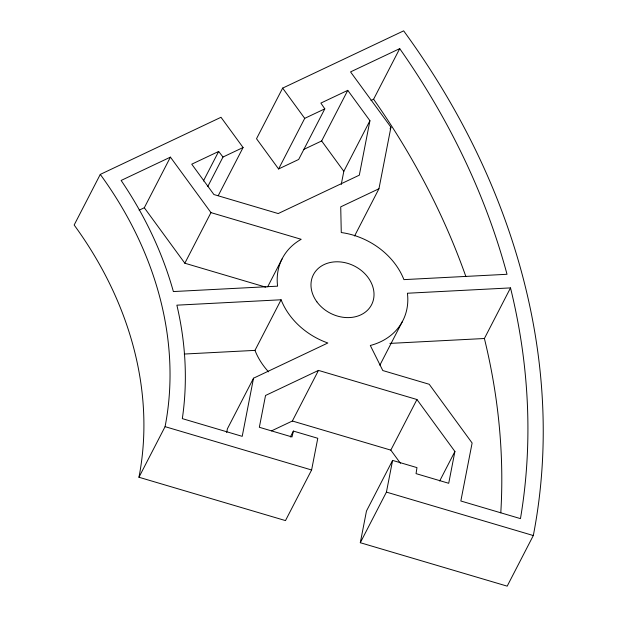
<?xml version="1.0" encoding="UTF-8"?>
<svg xmlns="http://www.w3.org/2000/svg" width="617" height="617" viewBox="0 0 617 617"><rect width="100%" height="100%" fill="white"/><g stroke="black" fill="none" stroke-linecap="round" stroke-linejoin="round"><path stroke-width="0.93" d="M226.67 432.556L227.403 428.8L253.525 378.198L327.843 342.998A67.824 54.867 27.3 0 1 281.097 299.777L176.871 305.168A403.464 326.408 27.3 0 1 182.323 418.634L242.211 436.342L253.525 378.198M341.247 184.46L343.816 171.31L369.93 120.701L347.772 90.352L320.863 103.085L324.804 108.854L298.682 159.456L278.599 168.965L256.518 138.725L282.64 88.115L403.657 30.85A775.114 627.08 27.3 0 1 533.312 535.541L507.189 586.15L360.305 542.713L366.475 511.015L392.589 460.405L416.969 467.617L416.059 473.632L448.713 483.288L454.906 451.474L416.945 399.515L318.48 370.401L265.534 395.482L259.341 427.288L291.995 436.952L293.399 431.075L317.778 438.286L311.608 469.984L285.486 520.594L138.956 477.257A387.553 313.536 27.3 0 0 74.156 225.012L100.278 174.41L221.002 117.284L243.083 147.525L218.264 195.597M369.93 120.701L359.31 175.174L278.19 213.559L213.906 194.532L191.748 164.184L218.657 151.45L222.999 157.026L207.759 186.55M378.954 188.748L390.939 127.179L350.549 71.904L399.723 48.635A759.203 614.208 27.3 0 1 507.02 274.287L403.911 279.624A67.824 54.867 27.3 0 0 341.27 232.547L340.723 206.857L378.954 188.748L354.574 235.979M360.305 542.713L386.427 492.111L392.589 460.405M139.118 210.196L144.309 207.744L170.423 157.134L210.96 212.618L301.189 239.296A67.824 54.867 27.3 0 0 277.596 286.165L173.377 291.556A403.464 326.408 27.3 0 0 121.133 180.457L170.423 157.134M203.417 180.974L218.657 151.45M265.858 287.183L184.838 263.22L210.96 212.618M278.599 168.965L304.721 118.356L324.804 108.854M138.956 477.257L165.078 426.656A387.553 313.536 27.3 0 0 100.278 174.41M303.425 149.584L321.65 140.961L347.772 90.352M267.662 286.828L282.031 258.993M371.018 100.463L373.601 99.237L399.723 48.635M268.549 371.843A67.824 54.867 27.3 0 1 254.975 350.379L281.097 299.777M390.067 128.868L390.939 127.179M271.526 430.874L292.365 421.01L318.48 370.401M290.352 436.983L293.399 431.075M379.856 365.195L402.492 321.334M400.456 463.305L390.823 450.125L416.945 399.515M500.788 512.85A759.203 614.208 27.3 0 0 484.399 338.509L510.514 287.9L407.413 293.237A67.824 54.867 27.3 0 1 370.308 345.481L382.802 370.547L429.216 384.275L472.121 443.006L460.837 500.996L520.463 518.627A759.203 614.208 27.3 0 0 510.514 287.9M439.674 480.998L454.906 451.474M222.999 157.026L243.083 147.525M184.221 354.042L254.975 350.379M389.882 343.399L484.399 338.509M292.365 421.01L390.823 450.125M165.078 426.656L311.608 469.984M386.427 492.111L533.312 535.541M321.65 140.961L343.816 171.31M282.64 88.115L304.721 118.356M144.309 207.744L184.838 263.22M373.601 99.237A759.203 614.208 27.3 0 1 465.827 276.416M316.883 301.829A32.732 26.477 27.3 0 0 371.218 305.4A32.732 26.477 27.3 0 0 339.412 261.863A32.732 26.477 27.3 0 0 316.883 301.829"/></g></svg>
